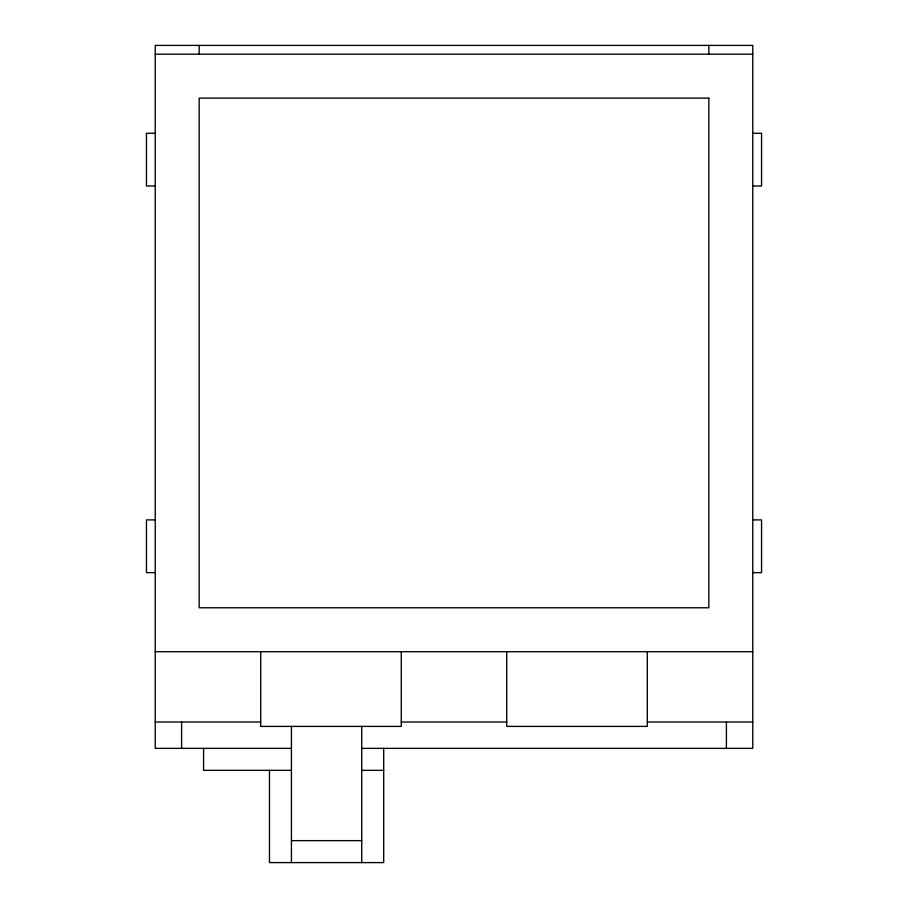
<?xml version="1.0" encoding="UTF-8"?>
<svg xmlns="http://www.w3.org/2000/svg" width="908" height="908" viewBox="0 0 908 908"><rect width="100%" height="100%" fill="white"/><g stroke="black" fill="none" stroke-linecap="round" stroke-linejoin="round"><path stroke-width="1.36" d="M155.234 54.185L752.766 54.185M155.234 133.272L146.449 133.272L146.449 185.992L155.234 185.992M752.766 133.272L761.551 133.272L761.551 185.992L752.766 185.992M155.234 519.898L146.449 519.898L146.449 572.63L155.234 572.63M752.766 519.898L761.551 519.898L761.551 572.63L752.766 572.63M155.234 651.706L752.766 651.706M155.234 722.008L260.687 722.008M401.279 722.008L506.721 722.008M647.313 722.008L752.766 722.008M291.434 748.362L155.234 748.362L155.234 45.4L752.766 45.4L752.766 748.362L361.736 748.362M291.434 770.336L203.562 770.336L203.562 748.362M361.736 770.336L383.698 770.336M291.434 840.638L361.736 840.638M726.4 722.008L726.4 748.362M708.83 45.4L708.83 54.185M647.313 651.706L647.313 726.4L506.721 726.4L506.721 651.706M401.279 651.706L401.279 726.4L260.687 726.4L260.687 651.706M383.698 748.362L383.698 862.6L269.472 862.6L269.472 770.336M361.736 726.4L361.736 862.6M291.434 726.4L291.434 862.6M199.17 45.4L199.17 54.185M181.6 722.008L181.6 748.362M708.83 98.121L199.17 98.121L199.17 607.77L708.83 607.77L708.83 98.121"/></g></svg>
